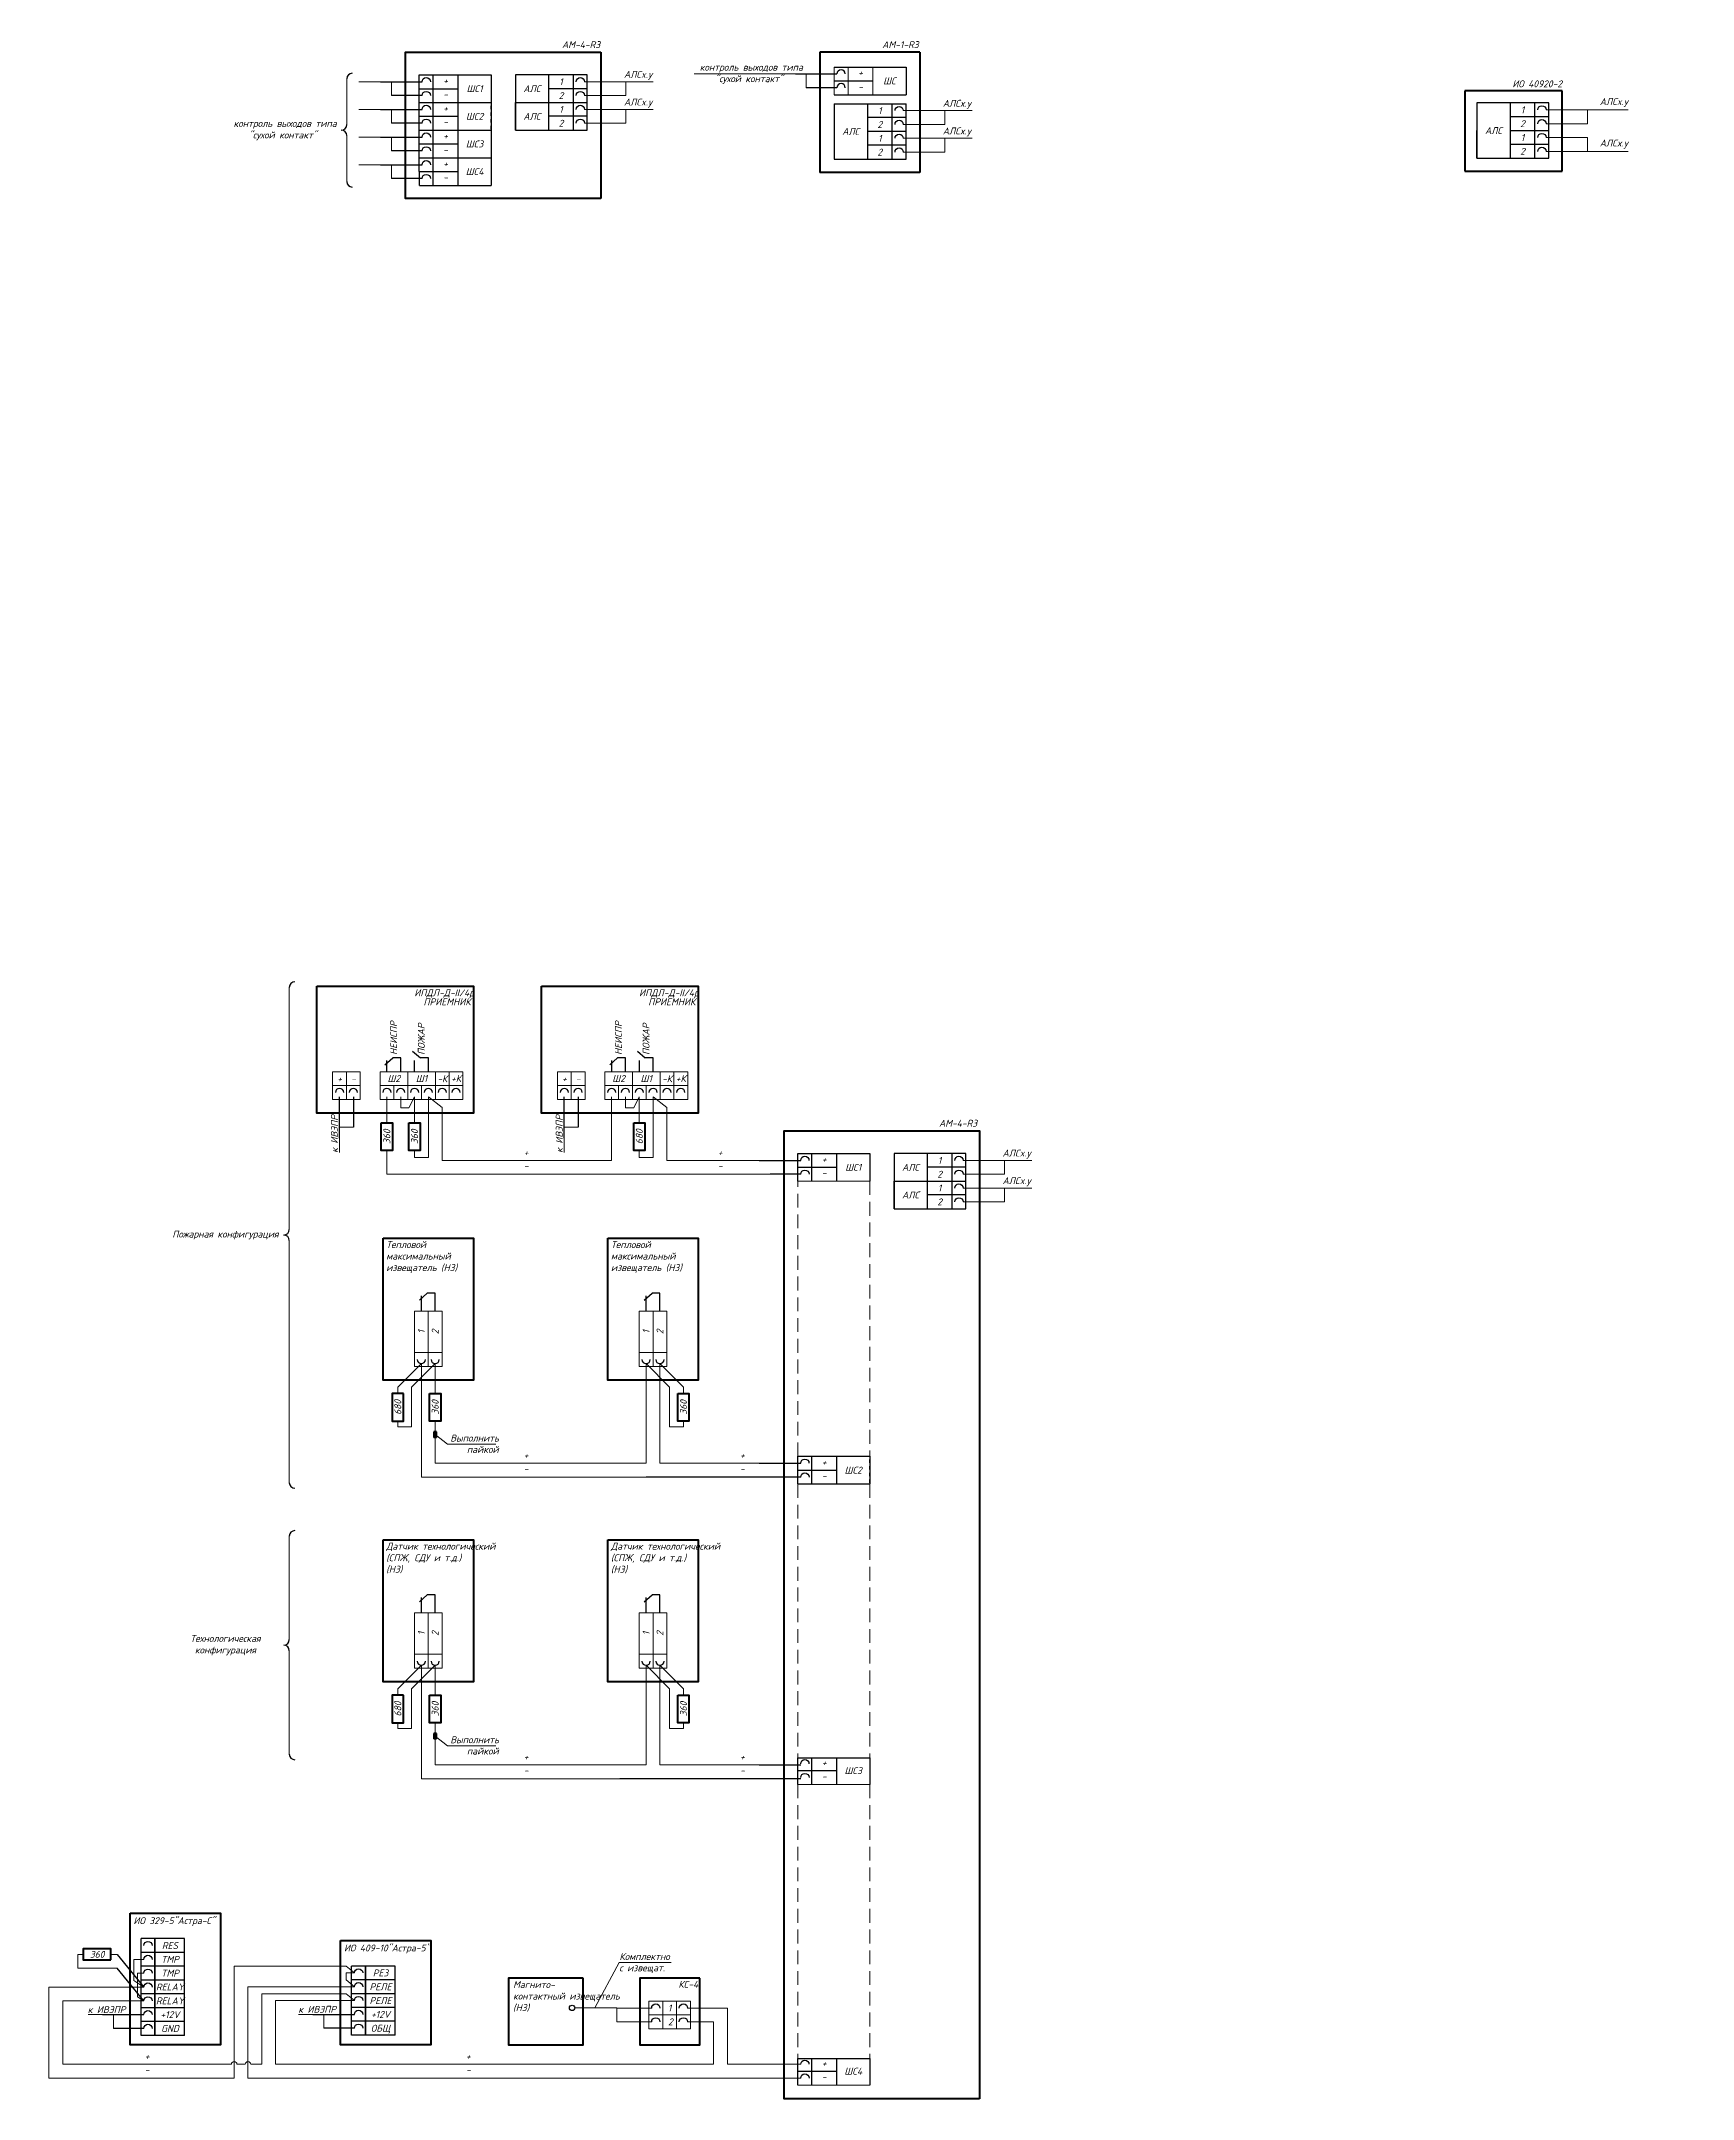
# Model space of a CAD drawing. Header units: millimetres. Extents: x 11019 to 672023, y -45952 to 891139.
# Drawn here: x 332256 to 392039, y -45464 to 28979 of the extents above; entities that cross this region are included whole.
import ezdxf
from ezdxf import colors
from ezdxf.entities.mleader import LeaderData, LeaderLine
from ezdxf.enums import TextEntityAlignment as Align
from ezdxf.math import Vec2, Vec3

# ---------------------------------------------------------------- set-up
doc = ezdxf.new("R2010")
doc.units = ezdxf.units.MM
doc.linetypes.add('штриховая', pattern=[0.75, 0.5, -0.25])
doc.layers.add('Схемы подключ', color=7, linetype='Continuous', lineweight=15)
doc.styles.add('ISOCPEUR', font='isocpeui.ttf', dxfattribs={"height": 250})
doc.styles.add('KOSTY_STYLE', font='isocpeur.ttf')

# ---------------------------------------------------------------- blocks, each defined once
blk = doc.blocks.new('_Oblique')
at = {"color": 0, "linetype": 'ByBlock', "lineweight": -2}
blk.add_line((-0.5, -0.5), (0.5, 0.5), dxfattribs=at)

msp = doc.modelspace()

# ---------------------------------------------------------------- hatches: boundary and pattern name
at = {"layer": 'Схемы подключ', "lineweight": 25}
h = msp.add_hatch(color=0, dxfattribs=at)
h.dxf.hatch_style = 1
h.paths.add_polyline_path([(346568, -21532), (346568, -21332), (346529, -21332), (346518, -21532)])
h.paths.add_polyline_path([(346518, -21532), (346529, -21332), (346468, -21332), (346468, -21532)])
h = msp.add_hatch(color=0, dxfattribs=at)
h.dxf.hatch_style = 1
h.paths.add_polyline_path([(346568, -32445), (346568, -32245), (346529, -32245), (346519, -32445)])
h.paths.add_polyline_path([(346519, -32445), (346529, -32245), (346468, -32245), (346468, -32445)])

# ---------------------------------------------------------------- linework, layer by layer
for p, q in [((335013, -40237), (335973, -41418)), ((335974, -41918), (335013, -40736))]:
    msp.add_line(p, q)
for centre, start, end in [((343519, 27618), 90, 180), ((343119, 25960), 270, 0), ((343119, 25560), 0, 90), ((343519, 23901), 180, 270), ((341439, -5254), 90, 180), ((341039, -14013), 270, 0), ((341039, -14413), 0, 90), ((341439, -23172), 180, 270), ((341439, -25105), 90, 180), ((341039, -28850), 270, 0), ((341039, -29250), 0, 90), ((341439, -32996), 180, 270)]:
    msp.add_arc(centre, 200, start, end)
at = {"layer": 'Схемы подключ'}
for p, q in [((343319, 25960), (343319, 27618)), ((359561, 27794), (355898, 27794)), ((359950, 27294), (359950, 27794)), ((360961, 28043), (360960, 27043)), ((361461, 28043), (361461, 27043)), ((362361, 28043), (362361, 27043)), ((344544, 27510), (343751, 27510)), ((344934, 27010), (344934, 27510)), ((354408, 27510), (351921, 27510)), ((351921, 27010), (353421, 27010)), ((353421, 27010), (353421, 27510)), ((344544, 26510), (343751, 26510)), ((344934, 26010), (344934, 26510)), ((354408, 26510), (351921, 26510)), ((353421, 26010), (353421, 26510)), ((365948, 26465), (363461, 26465)), ((364961, 25965), (364961, 26465)), ((389693, 26493), (386724, 26493)), ((388224, 25993), (388224, 26493)), ((343319, 25560), (343319, 23901)), ((344544, 25510), (343750, 25510)), ((344934, 25010), (344934, 25510)), ((351921, 26010), (353421, 26010)), ((363461, 25965), (364961, 25965)), ((365948, 25465), (363461, 25465)), ((364961, 24965), (364961, 25465)), ((386724, 25993), (388224, 25993)), ((388224, 25493), (386724, 25493)), ((388224, 25493), (388224, 24993)), ((363461, 24965), (364961, 24965)), ((389693, 24993), (386724, 24993)), ((344544, 24510), (343751, 24510)), ((344934, 24010), (344934, 24510)), ((341239, -14013), (341239, -5254)), ((343808, -8809), (342807, -8809)), ((343307, -8309), (343307, -9310)), ((343808, -8309), (343808, -9310)), ((347525, -8809), (344522, -8809)), ((345523, -8309), (345523, -9310)), ((346524, -8309), (346524, -9310)), ((347025, -8309), (347025, -9310)), ((347525, -8309), (347525, -9310)), ((351942, -8809), (350941, -8809)), ((351442, -8309), (351442, -9310)), ((351942, -8309), (351942, -9310)), ((355660, -8809), (352657, -8809)), ((353658, -8309), (353658, -9310)), ((354659, -8309), (354659, -9310)), ((355159, -8309), (355159, -9310)), ((355660, -8309), (355660, -9310)), ((344769, -9209), (344769, -10157)), ((345271, -9606), (345271, -9209)), ((345570, -9606), (345271, -9606)), ((345772, -9209), (345570, -9606)), ((345770, -9209), (345770, -10157)), ((346272, -11413), (346272, -9209)), ((346272, -9209), (346771, -9605)), ((346771, -9605), (346771, -11513)), ((352905, -11513), (352905, -9209)), ((353405, -9606), (353405, -9209)), ((353705, -9606), (353405, -9606)), ((353906, -9209), (353705, -9606)), ((353905, -9209), (353905, -10157)), ((354406, -11413), (354406, -9209)), ((354406, -9209), (354906, -9605)), ((354906, -9605), (354906, -11513)), ((343557, -10310), (343057, -10310)), ((351691, -10310), (351191, -10310)), ((343057, -10709), (343057, -11229)), ((344769, -12013), (344769, -11157)), ((345770, -11157), (345770, -11413)), ((351191, -10709), (351191, -11229)), ((353905, -11157), (353905, -11413)), ((345770, -11413), (346272, -11413)), ((352905, -11513), (346771, -11513)), ((353905, -11413), (354406, -11413)), ((358248, -11513), (354906, -11513)), ((368112, -11513), (365625, -11513)), ((367125, -12013), (367125, -11513)), ((358638, -12013), (344769, -12013)), ((362249, -12263), (359649, -12263)), ((365625, -12013), (367125, -12013)), ((368112, -12513), (365625, -12513)), ((367125, -13013), (367125, -12513)), ((365625, -13013), (367125, -13013)), ((341239, -14413), (341239, -23172)), ((346269, -16964), (346269, -18966)), ((346770, -16964), (346770, -18966)), ((354404, -16964), (354404, -18966)), ((354904, -16964), (354904, -18966)), ((346770, -18465), (345769, -18465)), ((354904, -18465), (353903, -18465)), ((345166, -19717), (346018, -18865)), ((345666, -19717), (346518, -18865)), ((346018, -22969), (346018, -18865)), ((346518, -19948), (346518, -18865)), ((355004, -19717), (354152, -18865)), ((354652, -22469), (354652, -18865)), ((355504, -19717), (354652, -18865)), ((346518, -22469), (346518, -20947)), ((346961, -21777), (348718, -21777)), ((354152, -22969), (346018, -22969)), ((354152, -22469), (346518, -22469)), ((358248, -22469), (354652, -22469)), ((341239, -28850), (341239, -25105)), ((346269, -27876), (346269, -29878)), ((346770, -27876), (346770, -29878)), ((354404, -27876), (354404, -29878)), ((354904, -27876), (354904, -29878)), ((341239, -29250), (341239, -32996)), ((346770, -29378), (345769, -29378)), ((354904, -29378), (353903, -29378)), ((345166, -30629), (346018, -29777)), ((345666, -30629), (346518, -29777)), ((346018, -33881), (346018, -29777)), ((346518, -30861), (346518, -29777)), ((354152, -29777), (354152, -33381)), ((355004, -30629), (354152, -29777)), ((355504, -30629), (354652, -29777)), ((354653, -33381), (354653, -29777)), ((346518, -33381), (346518, -31860)), ((346961, -32690), (348718, -32690)), ((354152, -33381), (346518, -33381)), ((358249, -33381), (354653, -33381)), ((353196, -33881), (346018, -33881)), ((359649, -34091), (362249, -34091)), ((343293, -40659), (339243, -40659)), ((339243, -40659), (339243, -44714)), ((343595, -40909), (343293, -40659)), ((343293, -41159), (343293, -40909)), ((343293, -40909), (343596, -40909)), ((353181, -40532), (352301, -42173)), ((353181, -40532), (355055, -40532)), ((332536, -44714), (332536, -41418)), ((332536, -41418), (335974, -41418)), ((339743, -41409), (343595, -41409)), ((339743, -44714), (339743, -41409)), ((340243, -41659), (343293, -41659)), ((340243, -41659), (340243, -44214)), ((343595, -41409), (343293, -41159)), ((343595, -41909), (343293, -41659)), ((333036, -44214), (333036, -41918)), ((333036, -41918), (335974, -41918)), ((334474, -42418), (333953, -42418)), ((334872, -42918), (334872, -42418)), ((340743, -44214), (340743, -41909)), ((340743, -41909), (343595, -41909)), ((342095, -42409), (341575, -42409)), ((342493, -42909), (342493, -42409)), ((355754, -41928), (354254, -41928)), ((357097, -42178), (355654, -42178)), ((357097, -44214), (357097, -42178)), ((355654, -42678), (356597, -42678)), ((356597, -42678), (356597, -44214)), ((339143, -44214), (333036, -44214)), ((339643, -44214), (339343, -44214)), ((340243, -44214), (339843, -44214)), ((356597, -44214), (340743, -44214)), ((359748, -44214), (357097, -44214)), ((339243, -44714), (332536, -44714)), ((359749, -44714), (339743, -44714)), ((359649, -44964), (362249, -44964))]:
    msp.add_line(p, q, dxfattribs=at)
at = {"layer": 'Схемы подключ', "color": 0, "lineweight": 25}
for p, q in [((348544, 27760), (348544, 25760)), ((352021, 27760), (349421, 27760)), ((359559, 27794), (361061, 27794)), ((344543, 27510), (346044, 27510)), ((346044, 27010), (344934, 27010)), ((352021, 27260), (350620, 27260)), ((361061, 27294), (359950, 27294)), ((344543, 26510), (346044, 26510)), ((352021, 26260), (350621, 26260)), ((363561, 26215), (362161, 26215)), ((386824, 26743), (384224, 26743)), ((386824, 26243), (385424, 26243)), ((344543, 25510), (346044, 25510)), ((346044, 26010), (344934, 26010)), ((346044, 25010), (344934, 25010)), ((363561, 25215), (362161, 25215)), ((386824, 25243), (385424, 25243)), ((344543, 24510), (346044, 24510)), ((346044, 24010), (344934, 24010)), ((343057, -10709), (343057, -9209)), ((343557, -9209), (343557, -10310)), ((351191, -10709), (351191, -9209)), ((351691, -9209), (351691, -10310)), ((358247, -11513), (359748, -11513)), ((365725, -11263), (363125, -11263)), ((365725, -11763), (364324, -11763)), ((359748, -12013), (358638, -12013)), ((365725, -12763), (364325, -12763)), ((359748, -22969), (354152, -22969)), ((358247, -22469), (359748, -22469)), ((358247, -33381), (359749, -33381)), ((359749, -33881), (353196, -33881)), ((334474, -42418), (335974, -42418)), ((342095, -42409), (343595, -42409)), ((335974, -42918), (334872, -42918)), ((343595, -42909), (342493, -42909))]:
    msp.add_line(p, q, dxfattribs=at)
at = {"layer": 'Схемы подключ', "linetype": 'штриховая', "ltscale": 1000}
for p, q in [((359648, -22219), (359648, -12263)), ((362249, -12263), (362249, -22219)), ((359648, -23219), (359649, -33131)), ((362249, -23219), (362249, -33131)), ((359649, -34091), (359649, -44004)), ((362249, -34091), (362249, -44004))]:
    msp.add_line(p, q, dxfattribs=at)
at = {"layer": 'Схемы подключ', "lineweight": 50}
for p, q in [((346568, -21332), (346468, -21332)), ((346468, -21332), (346468, -21532)), ((346568, -21532), (346568, -21332)), ((346568, -32245), (346468, -32245)), ((346468, -32245), (346468, -32445)), ((346568, -32445), (346568, -32245))]:
    msp.add_line(p, q, dxfattribs=at)
at = {"layer": 'Схемы подключ', "lineweight": 25}
for p, q in [((337443, -39668), (335873, -39668)), ((337443, -40168), (335873, -40168)), ((337443, -40668), (335873, -40668)), ((345065, -40659), (343495, -40659)), ((337443, -41168), (335873, -41168)), ((337443, -41668), (335873, -41668)), ((345065, -41159), (343495, -41159)), ((345065, -41659), (343495, -41659)), ((337443, -42168), (335873, -42168)), ((345065, -42159), (343495, -42159)), ((337443, -42668), (335873, -42668)), ((337443, -43168), (335873, -43168)), ((345065, -42659), (343495, -42659)), ((345065, -43159), (343495, -43159))]:
    msp.add_line(p, q, dxfattribs=at)
at = {"layer": 'Схемы подключ', "color": 7, "lineweight": 9, "ltscale": 100}
msp.add_line((353093, -42678), (353093, -42173), dxfattribs=at)
at = {"layer": 'Схемы подключ', "lineweight": 50}
for points in [[(352517, 23289), (345444, 23289), (345444, 28576), (352517, 28576)], [(352517, 28576), (352517, 23289)], [(364061, 28576), (360439, 28576)], [(360439, 28576), (360439, 24231)], [(364061, 28576), (364061, 24231)], [(387304, 27186), (383784, 27186)], [(383784, 27186), (383784, 24281)], [(387304, 24281), (387304, 27186)], [(364061, 24231), (360439, 24231)], [(383784, 24281), (387304, 24281)], [(344569, -10157), (344969, -10157), (344969, -11157), (344569, -11157), (344569, -10157)], [(345570, -10157), (345970, -10157), (345970, -11157), (345570, -11157), (345570, -10157)], [(353705, -10157), (354105, -10157), (354105, -11157), (353705, -11157), (353705, -10157)], [(345366, -19947), (344966, -19947), (344966, -20947), (345366, -20947), (345366, -19947)], [(355304, -19947), (355704, -19947), (355704, -20947), (355304, -20947), (355304, -19947)], [(346568, -21532), (346468, -21532)], [(345366, -30860), (344966, -30860), (344966, -31860), (345366, -31860), (345366, -30860)], [(355304, -30860), (355704, -30860), (355704, -31860), (355304, -31860), (355304, -30860)], [(346568, -32445), (346468, -32445)], [(334783, -40437), (334783, -40037), (333783, -40037), (333783, -40437), (334783, -40437)]]:
    msp.add_lwpolyline(points, dxfattribs=at)
at = {"layer": 'Схемы подключ', "color": 0, "lineweight": 25}
for points in [[(345944, 27760), (348544, 27760)], [(345944, 27260), (345944, 27760)], [(346444, 23760), (346444, 27760)], [(347344, 27760), (347344, 23760)], [(349421, 27760), (349421, 26760)], [(350621, 27760), (350621, 27260)], [(351521, 26760), (351521, 27760)], [(352021, 26760), (352021, 27760)], [(360961, 28043), (363561, 28043)], [(363561, 28043), (363561, 27043)], [(345944, 27260), (347345, 27260)], [(345944, 26760), (345944, 27260)], [(350620, 27260), (350620, 25760)], [(351520, 26760), (351520, 27260)], [(352021, 26760), (352021, 27260)], [(360960, 27043), (363561, 27043)], [(360961, 27543), (362361, 27543)], [(345944, 26760), (348544, 26760)], [(345944, 26260), (345944, 26760)], [(345944, 26520), (345944, 26640)], [(345944, 26280), (345944, 26400)], [(345944, 25760), (345944, 26260)], [(345944, 26260), (347345, 26260)], [(345944, 26040), (345944, 26160)], [(348544, 26520), (348544, 26640)], [(348544, 26280), (348544, 26400)], [(348544, 26040), (348544, 26160)], [(349421, 26760), (349421, 25760)], [(349421, 26760), (352021, 26760)], [(349421, 25760), (349421, 26760)], [(351521, 26260), (351521, 26760)], [(351521, 25760), (351521, 26260)], [(352021, 26260), (352021, 26760)], [(352021, 25760), (352021, 26260)], [(360961, 26715), (360961, 24715)], [(360961, 26715), (363561, 26715)], [(362161, 26715), (362161, 24715)], [(363061, 24715), (363061, 26715)], [(363561, 24715), (363561, 26715)], [(384224, 26743), (384224, 25743)], [(385424, 26743), (385424, 24743)], [(386324, 24743), (386324, 26743)], [(386824, 24743), (386824, 26743)], [(345944, 25800), (345944, 25920)], [(345944, 25760), (348545, 25760)], [(345944, 25260), (345944, 25760)], [(348544, 25800), (348544, 25920)], [(348544, 25760), (348544, 24760)], [(349421, 25760), (352021, 25760)], [(363561, 25715), (362161, 25715)], [(384224, 25743), (384224, 24743)], [(384224, 24743), (384224, 25743)], [(385424, 25743), (386824, 25743)], [(345944, 25260), (347345, 25260)], [(345944, 24760), (345944, 25260)], [(345944, 24760), (348545, 24760)], [(345944, 24260), (345944, 24760)], [(348545, 24760), (348545, 23760)], [(360961, 24715), (363561, 24715)], [(384224, 24743), (386824, 24743)], [(345944, 24260), (347345, 24260)], [(345945, 23760), (345945, 24260)], [(345945, 23760), (348545, 23760)], [(344701, -8055), (344986, -7808)], [(344773, -8309), (344773, -7904)], [(345273, -7808), (344986, -7808)], [(345273, -8308), (345273, -7808)], [(345702, -7561), (345987, -7808)], [(345774, -8309), (345774, -7904)], [(346274, -7808), (345987, -7808)], [(346274, -8308), (346274, -7808)], [(352835, -8055), (353120, -7808)], [(352907, -8309), (352907, -7904)], [(353407, -7808), (353120, -7808)], [(353407, -8308), (353407, -7808)], [(353836, -7561), (354121, -7808)], [(353908, -8309), (353908, -7904)], [(354408, -7808), (354121, -7808)], [(354408, -8308), (354408, -7808)], [(359648, -11263), (362249, -11263)], [(359648, -11763), (359648, -11263)], [(359648, -11763), (361049, -11763)], [(359649, -12263), (359649, -11763)], [(360149, -12263), (360149, -11263)], [(361049, -11263), (361049, -12263)], [(362249, -11263), (362249, -12263)], [(363125, -11263), (363125, -12263)], [(364324, -11763), (364324, -13263)], [(364325, -11263), (364325, -11763)], [(365224, -12263), (365224, -11763)], [(365225, -12263), (365225, -11263)], [(365725, -12263), (365725, -11263)], [(365725, -12263), (365725, -11763)], [(363125, -12263), (363125, -13263)], [(363125, -12263), (365725, -12263)], [(363125, -13263), (363125, -12263)], [(365225, -12763), (365225, -12263)], [(365725, -12763), (365725, -12263)], [(363125, -13263), (365725, -13263)], [(365225, -13263), (365225, -12763)], [(365725, -13263), (365725, -12763)], [(345947, -16564), (346232, -16317)], [(346519, -16317), (346232, -16317)], [(346519, -16964), (346519, -16317)], [(354082, -16564), (354367, -16317)], [(354653, -16317), (354367, -16317)], [(354653, -16964), (354653, -16317)], [(346019, -16964), (346019, -16413)], [(354153, -16964), (354153, -16413)], [(359648, -22219), (362249, -22219)], [(359648, -22719), (359648, -22219)], [(360149, -23219), (360149, -22219)], [(361049, -22219), (361049, -23219)], [(362249, -22219), (362249, -23219)], [(359648, -22459), (359648, -22339)], [(359648, -22699), (359648, -22579)], [(359648, -22719), (361049, -22719)], [(359648, -22939), (359648, -22819)], [(359648, -23179), (359648, -23059)], [(359649, -23219), (359649, -22719)], [(362248, -22459), (362248, -22339)], [(362248, -22699), (362248, -22579)], [(362248, -22939), (362248, -22819)], [(362248, -23179), (362248, -23059)], [(359648, -23219), (362249, -23219)], [(345947, -27477), (346232, -27230)], [(346019, -27876), (346019, -27326)], [(346519, -27230), (346232, -27230)], [(346519, -27876), (346519, -27230)], [(354082, -27477), (354367, -27230)], [(354154, -27876), (354154, -27326)], [(354654, -27230), (354367, -27230)], [(354654, -27876), (354654, -27230)], [(359648, -33591), (359648, -33131)], [(359649, -33131), (362249, -33131)], [(360149, -34091), (360149, -33131)], [(361049, -33131), (361049, -34091)], [(362249, -33131), (362249, -34091)], [(359648, -33591), (361049, -33591)], [(359649, -34091), (359649, -33591)], [(359648, -44464), (359648, -44004)], [(359648, -44464), (361049, -44464)], [(359649, -44004), (362249, -44004)], [(359649, -44964), (359649, -44464)], [(360149, -44964), (360149, -44004)], [(361049, -44004), (361049, -44964)], [(362249, -44004), (362249, -44964)]]:
    msp.add_lwpolyline(points, dxfattribs=at)
for points in [[(346044, 27510, -1), (346344, 27510)], [(351621, 27510, -1), (351921, 27510)], [(361361, 27793, 1), (361061, 27793)], [(346045, 27010, -1), (346345, 27010)], [(351620, 27010, -1), (351920, 27010)], [(361361, 27293, 1), (361061, 27293)], [(346044, 26510, -1), (346344, 26510)], [(346045, 26010, -1), (346345, 26010)], [(351621, 26510, -1), (351921, 26510)], [(351621, 26010, -1), (351921, 26010)], [(363161, 26465, -1), (363461, 26465)], [(363161, 25965, -1), (363461, 25965)], [(386424, 26493, -1), (386724, 26493)], [(386424, 25993, -1), (386724, 25993)], [(346044, 25510, -1), (346344, 25510)], [(363161, 25465, -1), (363461, 25465)], [(386424, 25493, -1), (386724, 25493)], [(346044, 24510, -1), (346344, 24510)], [(346045, 25010, -1), (346345, 25010)], [(363161, 24965, -1), (363461, 24965)], [(386424, 24993, -1), (386724, 24993)], [(346045, 24010, -1), (346345, 24010)], [(343207, -9059, 1), (342907, -9059)], [(343706, -9059, 1), (343406, -9059)], [(344921, -9059, 1), (344621, -9059)], [(345421, -9059, 1), (345121, -9059)], [(345922, -9059, 1), (345622, -9059)], [(346422, -9059, 1), (346122, -9059)], [(346923, -9059, 1), (346623, -9059)], [(347423, -9059, 1), (347123, -9059)], [(351341, -9059, 1), (351041, -9059)], [(351841, -9059, 1), (351541, -9059)], [(353055, -9059, 1), (352755, -9059)], [(353555, -9059, 1), (353255, -9059)], [(354056, -9059, 1), (353756, -9059)], [(354556, -9059, 1), (354256, -9059)], [(355058, -9059, 1), (354758, -9059)], [(355557, -9059, 1), (355257, -9059)], [(359748, -11513, -1), (360048, -11513)], [(359749, -12013, -1), (360049, -12013)], [(365325, -11513, -1), (365625, -11513)], [(365325, -12013, -1), (365625, -12013)], [(365325, -12513, -1), (365625, -12513)], [(365325, -13013, -1), (365625, -13013)], [(345868, -18715, 1), (346168, -18715, 1)], [(346368, -18715, 1), (346668, -18715, 1)], [(354002, -18715, 1), (354302, -18715, 1)], [(354502, -18715, 1), (354802, -18715, 1)], [(359748, -22469, -1), (360048, -22469)], [(359749, -22969, -1), (360049, -22969)], [(345868, -29627, 1), (346168, -29627, 1)], [(346368, -29627, 1), (346668, -29627, 1)], [(354003, -29627, 1), (354303, -29627, 1)], [(354503, -29627, 1), (354803, -29627, 1)], [(359748, -33341, -1), (360048, -33341)], [(359749, -33841, -1), (360049, -33841)], [(354354, -42178, -1), (354654, -42178)], [(355354, -42178, -1), (355654, -42178)], [(354354, -42678, -1), (354654, -42678)], [(355354, -42678, -1), (355654, -42678)], [(359748, -44214, -1), (360048, -44214)], [(359749, -44714, -1), (360049, -44714)]]:
    msp.add_lwpolyline(points, format="xyb", dxfattribs=at)
at = {"layer": 'Схемы подключ', "lineweight": 50}
for points in [[(342234, -5207), (347904, -5207), (347904, -9810), (342234, -9810)], [(350368, -5207), (356039, -5207), (356039, -9810), (350368, -9810)], [(366221, -45464), (359148, -45464), (359148, -10447), (366221, -10447)], [(344634, -14324), (347904, -14324), (347904, -19466), (344634, -19466)], [(352769, -14324), (356039, -14324), (356039, -19466), (352769, -19466)], [(344634, -25237), (347904, -25237), (347904, -30378), (344634, -30378)], [(352769, -25237), (356039, -25237), (356039, -30378), (352769, -30378)]]:
    msp.add_lwpolyline(points, close=True, dxfattribs=at)
at = {"layer": 'Схемы подключ'}
for points in [[(342807, -8309), (343808, -8309)], [(343808, -9310), (342807, -9310), (342807, -8309)], [(347525, -9310), (344522, -9310), (344522, -8309)], [(344522, -8309), (347525, -8309)], [(345023, -8809), (345023, -9310)], [(346024, -8809), (346024, -9310)], [(350941, -8309), (351942, -8309)], [(351942, -9310), (350941, -9310), (350941, -8309)], [(355660, -9310), (352657, -9310), (352657, -8309)], [(352657, -8309), (355660, -8309)], [(353157, -8809), (353157, -9310)], [(354158, -8809), (354158, -9310)], [(346770, -18966), (345769, -18966), (345769, -16964)], [(345769, -16964), (346770, -16964)], [(354904, -18966), (353903, -18966), (353903, -16964)], [(353903, -16964), (354904, -16964)], [(354152, -18865), (354152, -22469)], [(345666, -19717), (345666, -21151), (345166, -21151), (345166, -20947)], [(345166, -19947), (345166, -19717)], [(355004, -19717), (355004, -21151), (355504, -21151), (355504, -20947)], [(355504, -19947), (355504, -19717)], [(346961, -21777), (346518, -21432)], [(346770, -29878), (345769, -29878), (345769, -27876)], [(345769, -27876), (346770, -27876)], [(354904, -29878), (353903, -29878), (353903, -27876)], [(353903, -27876), (354904, -27876)], [(345666, -30629), (345666, -32064), (345166, -32064), (345166, -31860)], [(345166, -30860), (345166, -30629)], [(355004, -30629), (355004, -32064), (355504, -32064), (355504, -31860)], [(355504, -30860), (355504, -30629)], [(346961, -32690), (346518, -32345)], [(335013, -40736), (333579, -40736), (333579, -40237), (333783, -40237)], [(334783, -40237), (335013, -40237)], [(354254, -41928), (354254, -42928), (355754, -42928)], [(354254, -42428), (355754, -42428)], [(354754, -42928), (354754, -41928)], [(355254, -42928), (355254, -41928)], [(355754, -42928), (355754, -41928)]]:
    msp.add_lwpolyline(points, dxfattribs=at)
at = {"layer": 'Схемы подключ', "color": 0, "lineweight": 50}
for points in [[(346318, -19948), (346718, -19948), (346718, -20947), (346318, -20947)], [(346318, -30861), (346718, -30861), (346718, -31860), (346318, -31860)], [(356097, -41096), (353921, -41096), (353921, -43515), (356097, -43515)]]:
    msp.add_lwpolyline(points, close=True, dxfattribs=at)
at = {"layer": 'Схемы подключ', "color": 7, "lineweight": 50}
for points in [[(335473, -38746), (338743, -38746), (338743, -43515), (335473, -43515)], [(343095, -39735), (346365, -39735), (346365, -43515), (343095, -43515)], [(351874, -41096), (349176, -41096), (349176, -43515), (351874, -43515)]]:
    msp.add_lwpolyline(points, close=True, dxfattribs=at)
at = {"layer": 'Схемы подключ', "lineweight": 25}
for points in [[(335873, -43168), (335873, -39668)], [(336373, -39668), (336373, -43168)], [(336374, -43168), (336374, -39668)], [(337443, -43168), (337443, -39668)], [(343495, -43159), (343495, -40659)], [(343995, -43159), (343995, -40659)], [(343995, -40659), (343995, -43159)], [(345065, -43159), (345065, -40659)]]:
    msp.add_lwpolyline(points, dxfattribs=at)
for points in [[(335974, -39918, -1), (336274, -39918)], [(335973, -40418, -1), (336273, -40418)], [(335974, -40918, -1), (336274, -40918)], [(343596, -40909, -1), (343896, -40909)], [(335974, -41418, -1), (336274, -41418)], [(343595, -41409, -1), (343895, -41409)], [(335974, -41918, -1), (336274, -41918)], [(335974, -42418, -1), (336274, -42418)], [(343595, -41909, -1), (343895, -41909)], [(343596, -42409, -1), (343896, -42409)], [(335974, -42918, -1), (336274, -42918)], [(343595, -42909, -1), (343895, -42909)]]:
    msp.add_lwpolyline(points, format="xyb", dxfattribs=at)
at = {"layer": 'Схемы подключ', "color": 7}
for points in [[(335973, -41418), (335606, -41185), (335606, -40418), (335973, -40418)], [(335974, -41918), (335739, -41769), (335739, -40918), (335973, -40918)]]:
    msp.add_lwpolyline(points, dxfattribs=at)
at = {"layer": 'Схемы подключ', "color": 7, "lineweight": 9, "ltscale": 100}
for points in [[(351568, -42173), (353093, -42173)], [(354354, -42178), (353093, -42178)], [(354354, -42678), (353093, -42678)]]:
    msp.add_lwpolyline(points, dxfattribs=at)
at = {"layer": 'Схемы подключ', "color": 0, "lineweight": 25}
msp.add_circle((351472, -42173), 96.7, dxfattribs=at)
at = {"layer": 'Схемы подключ'}
for centre in [(339243, -44214), (339743, -44214)]:
    msp.add_arc(centre, 100, 0, 180, dxfattribs=at)

# ---------------------------------------------------------------- texts
at = {"layer": 'Схемы подключ', "color": 7, "style": 'ISOCPEUR'}
for s, p in [('АМ-4-R3', (351108, 28728)), ('АМ-1-R3', (362698, 28728)), ('АМ-4-R3', (364753, -10294))]:
    msp.add_text(s, height=250, dxfattribs=at).set_placement(p)
at = {"layer": 'Схемы подключ', "color": 0, "lineweight": 25, "style": 'ISOCPEUR'}
for s, p in [('+', (346894, 27548)), ('1', (351071, 27510)), ('+', (361912, 27842)), ('ШС', (362961, 27543)), ('-', (346894, 27058)), ('ШС1', (347944, 27260)), ('АЛС', (350021, 27260)), ('2', (351071, 27010)), ('-', (361911, 27331)), ('+', (346894, 26548)), ('ШС2', (347945, 26260)), ('АЛС', (350021, 26260)), ('2', (351071, 26010)), ('1', (351071, 26510)), ('2', (362611, 25965)), ('1', (362611, 26465)), ('2', (385874, 25993)), ('1', (385874, 26493)), ('-', (346894, 26058)), ('+', (346894, 25548)), ('ШС3', (347945, 25260)), ('АЛС', (361561, 25715)), ('1', (362611, 25465)), ('АЛС', (384824, 25743)), ('1', (385875, 25493)), ('-', (346894, 25058)), ('+', (346894, 24548)), ('2', (362611, 24965)), ('2', (385875, 24993)), ('-', (346894, 24058)), ('ШС4', (347945, 24260)), ('+', (343057, -8559)), ('-', (343557, -8548)), ('Ш2', (345023, -8549)), ('Ш1', (346024, -8549)), ('-К', (346775, -8559)), ('+К', (347274, -8548)), ('+', (351191, -8559)), ('-', (351691, -8548)), ('Ш2', (353157, -8549)), ('Ш1', (354158, -8549)), ('-К', (354909, -8559)), ('+К', (355409, -8548)), ('+', (349806, -11225)), ('-', (349806, -11714)), ('+', (356834, -11225)), ('-', (356834, -11714)), ('+', (360598, -11475)), ('ШС1', (361649, -11763)), ('АЛС', (363725, -11763)), ('2', (364775, -12013)), ('1', (364775, -11513)), ('-', (360598, -11964)), ('АЛС', (363725, -12763)), ('1', (364775, -12513)), ('2', (364775, -13013)), ('+', (349806, -22181)), ('+', (357634, -22181)), ('-', (349806, -22670)), ('-', (357634, -22670)), ('+', (360598, -22431)), ('-', (360598, -22920)), ('ШС2', (361649, -22719)), ('+', (349807, -33093)), ('+', (357634, -33093)), ('+', (360599, -33303)), ('ШС3', (361649, -33591)), ('-', (349807, -33583)), ('-', (357634, -33583)), ('-', (360599, -33793)), ('+', (336090, -43926)), ('+', (347716, -43926)), ('-', (336090, -44416)), ('-', (347716, -44416)), ('+', (360599, -44176)), ('ШС4', (361649, -44464)), ('-', (360599, -44666))]:
    msp.add_text(s, height=250, dxfattribs=at).set_placement(p, align=Align.MIDDLE_CENTER)
at = {"layer": 'Схемы подключ', "style": 'ISOCPEUR'}
for p in [(353350, 27651), (353350, 26651), (364891, 26606), (388669, 26669), (364891, 25606), (388669, 25169), (367054, -11372), (367054, -12372)]:
    msp.add_text('АЛСx.y', height=250, dxfattribs=at).set_placement(p)
at = {"layer": 'Схемы подключ', "color": 7, "style": 'ISOCPEUR'}
msp.add_text('ИО 40920-2', height=250, dxfattribs=at).set_placement((387304, 27310), align=Align.RIGHT)
at = {"layer": 'Схемы подключ', "lineweight": 0, "style": 'ISOCPEUR'}
for s, p in [('ИПДЛ-Д-II/4p', (345762, -5573)), ('ПРИЕМНИК', (346094, -5901)), ('ИПДЛ-Д-II/4p', (353897, -5573)), ('ПРИЕМНИК', (354228, -5901)), ('Выполнить', (347066, -21685)), ('пайкой', (347666, -22095)), ('Выполнить', (347067, -32598)), ('пайкой', (347667, -33007)), ('ИО 329-5"Астра-С"', (335596, -39143)), ('ИО 409-10"Астра-5"', (343217, -40131)), ('Комплектно', (353187, -40440)), ('с извещат.', (353181, -40850))]:
    msp.add_text(s, height=250, dxfattribs=at).set_placement(p)
at = {"layer": 'Схемы подключ', "lineweight": 25, "style": 'ISOCPEUR'}
for p in [(342998, -11239), (351133, -11239)]:
    msp.add_text('к ИВЭПР', height=250, rotation=90, dxfattribs=at).set_placement(p)
at = {"layer": 'Схемы подключ', "style": 'ISOCPEUR'}
for s, p in [('360', (344769, -10657)), ('360', (345770, -10657)), ('680', (353905, -10657)), ('680', (345166, -20447)), ('360', (346518, -20447)), ('360', (355504, -20447)), ('680', (345166, -31360)), ('360', (346518, -31360)), ('360', (355504, -31360))]:
    msp.add_text(s, height=250, rotation=90, dxfattribs=at).set_placement(p, align=Align.MIDDLE_CENTER)
at = {"layer": 'Схемы подключ', "color": 0, "lineweight": 25, "style": 'ISOCPEUR'}
for s, p in [('1', (346019, -17715)), ('2', (346519, -17715)), ('1', (354153, -17715)), ('2', (354654, -17715)), ('1', (346019, -28627)), ('2', (346519, -28627)), ('1', (354153, -28627)), ('2', (354654, -28627))]:
    msp.add_text(s, height=250, rotation=90, dxfattribs=at).set_placement(p, align=Align.MIDDLE_CENTER)
at = {"layer": 'Схемы подключ', "lineweight": 0, "style": 'ISOCPEUR'}
for s, p in [('360', (334283, -40237)), ('1', (355004, -42178)), ('2', (355036, -42678))]:
    msp.add_text(s, height=250, dxfattribs=at).set_placement(p, align=Align.MIDDLE_CENTER)
at = {"layer": 'Схемы подключ', "lineweight": 25, "style": 'ISOCPEUR'}
for s, p in [('RES', (336919, -39918)), ('TMP', (336919, -40418)), ('TMP', (336920, -40918)), ('РЕЗ', (344541, -40909)), ('RELAY', (336920, -41418)), ('РЕЛЕ', (344541, -41409)), ('RELAY', (336920, -41918)), ('+12V', (336920, -42418)), ('РЕЛЕ', (344541, -41909)), ('+12V', (344541, -42409)), ('GND', (336920, -42918)), ('ОБЩ', (344541, -42909))]:
    msp.add_text(s, height=250, dxfattribs=at).set_placement(p, align=Align.MIDDLE_CENTER)
at = {"layer": 'Схемы подключ', "style": 'ISOCPEUR'}
msp.add_text('КС-4', height=250, dxfattribs=at).set_placement((356039, -41196), align=Align.TOP_RIGHT)
at = {"layer": 'Схемы подключ', "lineweight": 25, "style": 'ISOCPEUR'}
for p in [(333943, -42360), (341565, -42350)]:
    msp.add_text('к ИВЭПР', height=250, dxfattribs=at).set_placement(p)
at = {"layer": 'Схемы подключ', "char_height": 250, "style": 'ISOCPEUR'}
for s, width, insert, attachment_point in [(' контроль выходов типа\\P"сухой контакт"', 4034.45, (357881, 27794), 5), (' контроль выходов типа\\P"сухой контакт"', 4034.45, (341007, 25760), 5), ('Пожарная конфигурация', 4034.45, (338927, -14213), 5), ('Тепловой \\Pмаксимальный извещатель (НЗ)', 3808.63, (344745, -14433), 1), ('Тепловой \\Pмаксимальный извещатель (НЗ)', 3808.63, (352880, -14433), 1), ('Датчик технологический \\P(СПЖ, СДУ и т.д.) \\P(НЗ)', 3808.63, (344746, -25346), 1), ('Датчик технологический \\P(СПЖ, СДУ и т.д.) \\P(НЗ)', 3808.63, (352880, -25346), 1), ('Технологическая конфигурация', 4034.45, (338927, -29050), 5), ('Магнито-\\Pконтактный извещатель \\P(НЗ)', 3808.63, (349338, -41205), 1)]:
    msp.add_mtext_dynamic_manual_height_columns(s, width=width, gutter_width=1250, heights=[0], dxfattribs=dict(at, insert=insert, attachment_point=attachment_point))
at = {"layer": 'Схемы подключ', "char_height": 250, "attachment_point": 1, "rotation": 90, "style": 'ISOCPEUR'}
for s, insert in [('НЕИСПР', (344891, -7699)), ('ПОЖАР', (345892, -7699)), ('НЕИСПР', (353026, -7699)), ('ПОЖАР', (354027, -7699))]:
    msp.add_mtext_dynamic_manual_height_columns(s, width=301.5, gutter_width=1250, heights=[0], dxfattribs=dict(at, insert=insert))

# ---------------------------------------------------------------- leaders
at = {"color": 0}
ml = msp.add_multileader_mtext('Standard', dxfattribs=at)
ml.set_content('Соединение по радиосигналу', color=7, style='KOSTY_STYLE')
ml.set_leader_properties(color=256)
ml.set_arrow_properties(name='OBLIQUE')
ml.build(insert=Vec2(0, 0))
ml.multileader.update_dxf_attribs({"has_dogleg": 0, "text_left_attachment_type": 6, "text_right_attachment_type": 6, "dogleg_length": 0.5, "arrow_head_size": 100, "scale": 100})
ctx = ml.context
ctx.base_point, ctx.scale, ctx.char_height, ctx.arrow_head_size, ctx.landing_gap_size, ctx.plane_origin = Vec3(96599, 15230), 100, 200, 100, 0, Vec3(103752, 17171)
ctx.left_attachment, ctx.right_attachment = 6, 6
notes = []
notes.append((ctx, [(0, (1, 1, 0), (96549, 15230), (1, 0), 50, [(0, [(95846, 14644)], 0, [])])]))
ctx.mtext.insert, ctx.mtext.width, ctx.mtext.defined_height, ctx.mtext.flow_direction = Vec3(96599, 15490), 5754.24, 140, 5
ml = msp.add_multileader_mtext('Standard', dxfattribs=at)
ml.set_content('4 кабеля UTP', color=7, style='KOSTY_STYLE')
ml.set_leader_properties(color=256)
ml.set_arrow_properties(name='OBLIQUE')
ml.build(insert=Vec2(0, 0))
ml.multileader.update_dxf_attribs({"has_dogleg": 0, "text_left_attachment_type": 6, "text_right_attachment_type": 6, "dogleg_length": 0.5, "arrow_head_size": 100, "scale": 100})
ctx = ml.context
ctx.base_point, ctx.scale, ctx.char_height, ctx.arrow_head_size, ctx.landing_gap_size, ctx.plane_origin = Vec3(97682, 9340), 100, 200, 100, 0, Vec3(99399, 10667)
ctx.left_attachment, ctx.right_attachment = 6, 6
notes.append((ctx, [(0, (1, 1, 0), (97632, 9340), (1, 0), 50, [(0, [(97277, 9715)], 0, [])])]))
ctx.mtext.insert, ctx.mtext.width, ctx.mtext.flow_direction = Vec3(97682, 9580), 2388.1, 5
for ctx, leaders in notes:
    for number, flags, end, landing, length, lines in leaders:
        leader = LeaderData()
        leader.index, (leader.has_last_leader_line, leader.has_dogleg_vector, leader.attachment_direction) = number, flags
        leader.last_leader_point, leader.dogleg_vector, leader.dogleg_length = Vec3(end), Vec3(landing), length
        for number, points, colour, breaks in lines:
            line = LeaderLine()
            line.index, line.vertices, line.color, line.breaks = number, Vec3.list(points), colors.encode_raw_color(colour), breaks
            leader.lines.append(line)
        ctx.leaders.append(leader)

doc.saveas('drawing.dxf')
